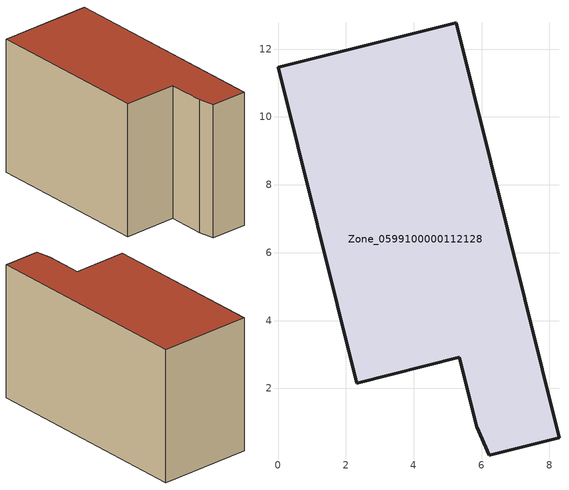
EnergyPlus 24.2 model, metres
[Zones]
Zone_0599100000112128
 floor ground (C_G): 5.34,2.91 2.32,2.15 0,11.46 5.25,12.77 8.28,0.55 6.22,0.03 5.86,0.87 z0
 wall outside (C_F): 5.25,12.77 0,11.46 2.32,2.15 5.34,2.91 5.86,0.87 6.22,0.03 8.28,0.55 5.25,12.77 z0:7.79
 roof outside (C_R): 5.86,0.87 6.22,0.03 8.28,0.55 5.25,12.77 0,11.46 2.32,2.15 5.34,2.91 z7.79
[BUILDING]
Pand.0599100000112128: North Axis=0; Terrain=City; Loads Convergence Tolerance Value=0.04; Temperature Convergence Tolerance Value=0.4; Solar Distribution=FullExterior; Maximum Number of Warmup Days=25; Minimum Number of Warmup Days=1
[Site:Location]
Rotterdam.The.Hague.AP_ZH_NLD Design_Conditions: Latitude=51.96; Longitude=4.45; Time Zone=1; Elevation=-4.5
[SITE:GROUNDTEMPERATURE:BUILDINGSURFACE]
18, 18, 18, 18, 18, 18, 18, 18, 18, 18, 18, 18
[MATERIAL] Thermal Absorptance=0.9; Solar Absorptance=0.7; Visible Absorptance=0.7
Name | Roughness | Thickness | Conductivity | Density | Specific Heat
G.TI.1975-1991 | MediumSmooth | 0.15 | 0.288461 | 540 | 1210
F.TI.1975-1991 | Rough | 0.3 | 0.230769 | 1920 | 840
R.TI.1975-1991 | MediumRough | 0.2 | 0.153846 | 1500 | 1000
[CONSTRUCTION]
C_G: G.TI.1975-1991
C_F: F.TI.1975-1991
C_R: R.TI.1975-1991
[ZONE]
Zone_0599100000112128: Type=1; Multiplier=1; Ceiling Height=Autocalculate; Volume=Autocalculate; Floor Area=autocalculate; Part of Total Floor Area=Yes
[ZONEINFILTRATION:DESIGNFLOWRATE]
Infil_Zone_0599100000112128: Zone or ZoneList or Space or SpaceList=Zone_0599100000112128; Schedule=AlwaysOn; Design Flow Rate Calculation Method=Flow/Area; Flow Rate per Floor Area=0.003; Constant Term Coefficient=1; Temperature Term Coefficient=0; Velocity Term Coefficient=0; Velocity Squared Term Coefficient=0
[HVACTEMPLATE:ZONE:IDEALLOADSAIRSYSTEM]
Zone_0599100000112128: Maximum Heating Supply Air Temperature=50; Minimum Cooling Supply Air Temperature=13; Maximum Heating Supply Air Humidity Ratio=0.0156; Minimum Cooling Supply Air Humidity Ratio=0.0077; Heating Limit=NoLimit; Cooling Limit=NoLimit; Dehumidification Control Type=ConstantSensibleHeatRatio; Cooling Sensible Heat Ratio=0.7; Dehumidification Setpoint=60; Humidification Control Type=None; Humidification Setpoint=30; Outdoor Air Method=None; Outdoor Air Flow Rate per Person=0.00944; Outdoor Air Flow Rate per Zone Floor Area=0; Outdoor Air Flow Rate per Zone=0; Demand Controlled Ventilation Type=None; Outdoor Air Economizer Type=NoEconomizer; Heat Recovery Type=None; Sensible Heat Recovery Effectiveness=0.7; Latent Heat Recovery Effectiveness=0.65
[ZONECONTROL:THERMOSTAT]
ThermostatControl_Zone_0599100000112128: Zone or ZoneList=Zone_0599100000112128; Control Type Schedule=DualSetpointControlType; Control 1=Thermostat_Zone_0599100000112128; Temperature Difference Between Cutout And Setpoint=0
[THERMOSTATSETPOINT:DUALSETPOINT]
Thermostat_Zone_0599100000112128: Heating Setpoint Temperature Schedule=HeatingSetpoint_Zone_0599100000112128; Cooling Setpoint Temperature Schedule=CoolingSetpoint_Zone_0599100000112128
[SCHEDULE:COMPACT]
HeatingSetpoint_Zone_0599100000112128: Through: 12/31, For: AllDays, Until: 24:00, 21
CoolingSetpoint_Zone_0599100000112128: Through: 12/31, For: AllDays, Until: 24:00, 24
DualSetpointControlType: Through: 12/31, For: AllDays, Until: 24:00, 4
AlwaysOn: Through: 12/31, For: AllDays, Until: 24:00, 1
